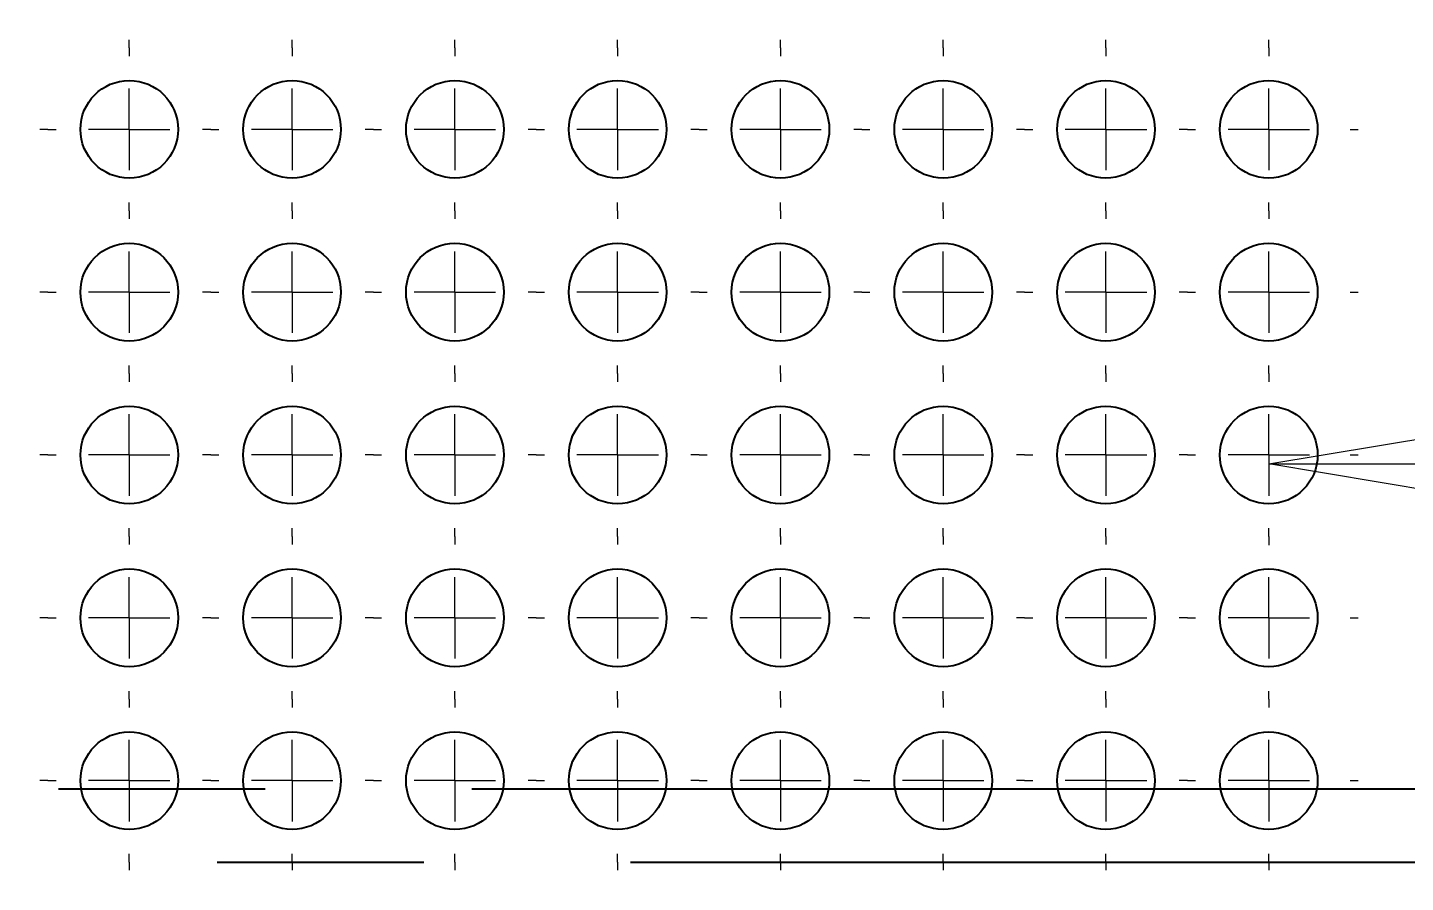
# Model space of a CAD drawing. Header units: millimetres. Extents: x -195 to 429, y -136 to 488.
# Drawn here: x 185.57 to 202.5, y 135.15 to 145.65 of the extents above; entities that cross this region are included whole.
import ezdxf

# ---------------------------------------------------------------- set-up
doc = ezdxf.new("R2010")
doc.units = ezdxf.units.MM
doc.linetypes.add('CENTERX2', pattern=[20.32, 12.7, -2.54, 2.54, -2.54])
doc.styles.add('SLDTEXTSTYLE0', font='TXT', dxfattribs={"width": 0.75})
doc.dimstyles.new('SLDDIMSTYLE4', dxfattribs={"dimtxt": 2.645833, "dimasz": 3.556, "dimexe": 0, "dimexo": 0.0625, "dimgap": 0.661458, "dimtad": 1, "dimlfac": 5, "dimrnd": 1e-09, "dimzin": 4, "dimdsep": 46, "dimtxsty": 'SLDTEXTSTYLE0', "dimblk1": 'CLOSED', "dimblk2": 'CLOSED', "dimsah": 1, "dimcen": 0.09, "dimadec": 0, "dimazin": 1, "dimtol": 1, "dimtp": 0.5, "dimtm": 0.5, "dimtfac": 1, "dimtofl": 0, "dimtmove": 0, "dimatfit": 3, "dimldrblk": 'CLOSED', "dimfxl": 0, "dimfrac": 2, "dimtolj": 1, "dimtzin": 0, "dimarcsym": 0})

# ---------------------------------------------------------------- blocks, each defined once
blk = doc.blocks.new('_Closed')
at = {"color": 0, "linetype": 'ByBlock', "lineweight": -2}
for p, q in [((-1, 0.166667), (0, 0)), ((-1, 0.166667), (-1, -0.166667)), ((0, 0), (-1, -0.166667)), ((0, 0), (-1, 0))]:
    blk.add_line(p, q, dxfattribs=at)
blk = doc.blocks.new('_D_17')
at = {"color": 7, "linetype": 'Continuous', "lineweight": 0}
for p, q in [((200.82, 140.289), (237.02, 140.289)), ((200.82, 139.398), (200.82, 139.289))]:
    blk.add_line(p, q, dxfattribs=at)
at = {"color": 7, "linetype": 'Continuous', "lineweight": 18, "xscale": 3.556, "yscale": 3.556, "rotation": 180.0000000000004}
blk.add_blockref('_Closed', (200.82, 140.289, -1.5), dxfattribs=at)
at = {"color": 7, "linetype": 'Continuous', "lineweight": 18, "xscale": 3.556, "yscale": 3.556}
blk.add_blockref('_Closed', (237.02, 140.289, -1.5), dxfattribs=at)
at = {"color": 7, "linetype": 'Continuous', "lineweight": 18, "char_height": 2.6458, "attachment_point": 1, "style": 'SLDTEXTSTYLE0'}
for s, insert in [('±0.50', (219.779, 143.7)), ('181.00', (208.037, 143.7))]:
    blk.add_mtext(s, dxfattribs=dict(at, insert=insert))
blk = doc.blocks.new('SW_CENTERMARKSYMBOL_89')
at = {"color": 0, "linetype": 'Continuous', "lineweight": 18}
for p, q in [((0, 1), (0, 1.1)), ((0, 0), (0, 0.5)), ((-1, 0), (-1.1, 0)), ((0, 0), (-0.5, 0)), ((0, 0), (0, -0.5)), ((0, 0), (0.5, 0)), ((1, 0), (1.1, 0)), ((0, -1), (0, -1.1))]:
    blk.add_line(p, q, dxfattribs=at)
blk = doc.blocks.new('SW_CENTERMARKSYMBOL_90')
at = {"color": 0, "linetype": 'Continuous', "lineweight": 18}
for p, q in [((0, 1), (0, 1.1)), ((0, 0), (0, 0.5)), ((-1, 0), (-1.1, 0)), ((0, 0), (-0.5, 0)), ((0, 0), (0, -0.5)), ((0, 0), (0.5, 0)), ((1, 0), (1.1, 0)), ((0, -1), (0, -1.1))]:
    blk.add_line(p, q, dxfattribs=at)
blk = doc.blocks.new('SW_CENTERMARKSYMBOL_92')
at = {"color": 0, "linetype": 'Continuous', "lineweight": 18}
for p, q in [((0, 1), (0, 1.1)), ((0, 0), (0, 0.5)), ((-1, 0), (-1.1, 0)), ((0, 0), (-0.5, 0)), ((0, 0), (0, -0.5)), ((0, 0), (0.5, 0)), ((1, 0), (1.1, 0)), ((0, -1), (0, -1.1))]:
    blk.add_line(p, q, dxfattribs=at)
blk = doc.blocks.new('SW_CENTERMARKSYMBOL_100')
at = {"color": 0, "linetype": 'Continuous', "lineweight": 18}
for p, q in [((0, 1), (0, 1.1)), ((0, 0), (0, 0.5)), ((-1, 0), (-1.1, 0)), ((0, 0), (-0.5, 0)), ((0, 0), (0, -0.5)), ((0, 0), (0.5, 0)), ((1, 0), (1.1, 0)), ((0, -1), (0, -1.1))]:
    blk.add_line(p, q, dxfattribs=at)
blk = doc.blocks.new('SW_CENTERMARKSYMBOL_111')
at = {"color": 0, "linetype": 'Continuous', "lineweight": 18}
for p, q in [((0, 1), (0, 1.1)), ((0, 0), (0, 0.5)), ((-1, 0), (-1.1, 0)), ((0, 0), (-0.5, 0)), ((0, 0), (0, -0.5)), ((0, 0), (0.5, 0)), ((1, 0), (1.1, 0)), ((0, -1), (0, -1.1))]:
    blk.add_line(p, q, dxfattribs=at)
blk = doc.blocks.new('SW_CENTERMARKSYMBOL_112')
at = {"color": 0, "linetype": 'Continuous', "lineweight": 18}
for p, q in [((0, 1), (0, 1.1)), ((0, 0), (0, 0.5)), ((-1, 0), (-1.1, 0)), ((0, 0), (-0.5, 0)), ((0, 0), (0, -0.5)), ((0, 0), (0.5, 0)), ((1, 0), (1.1, 0)), ((0, -1), (0, -1.1))]:
    blk.add_line(p, q, dxfattribs=at)
blk = doc.blocks.new('SW_CENTERMARKSYMBOL_113')
at = {"color": 0, "linetype": 'Continuous', "lineweight": 18}
for p, q in [((0, 1), (0, 1.1)), ((0, 0), (0, 0.5)), ((-1, 0), (-1.1, 0)), ((0, 0), (-0.5, 0)), ((0, 0), (0, -0.5)), ((0, 0), (0.5, 0)), ((1, 0), (1.1, 0)), ((0, -1), (0, -1.1))]:
    blk.add_line(p, q, dxfattribs=at)
blk = doc.blocks.new('SW_CENTERMARKSYMBOL_114')
at = {"color": 0, "linetype": 'Continuous', "lineweight": 18}
for p, q in [((0, 1), (0, 1.1)), ((0, 0), (0, 0.5)), ((-1, 0), (-1.1, 0)), ((0, 0), (-0.5, 0)), ((0, 0), (0, -0.5)), ((0, 0), (0.5, 0)), ((1, 0), (1.1, 0)), ((0, -1), (0, -1.1))]:
    blk.add_line(p, q, dxfattribs=at)
blk = doc.blocks.new('SW_CENTERMARKSYMBOL_115')
at = {"color": 0, "linetype": 'Continuous', "lineweight": 18}
for p, q in [((0, 1), (0, 1.1)), ((0, 0), (0, 0.5)), ((-1, 0), (-1.1, 0)), ((0, 0), (-0.5, 0)), ((0, 0), (0, -0.5)), ((0, 0), (0.5, 0)), ((1, 0), (1.1, 0)), ((0, -1), (0, -1.1))]:
    blk.add_line(p, q, dxfattribs=at)
blk = doc.blocks.new('SW_CENTERMARKSYMBOL_117')
at = {"color": 0, "linetype": 'Continuous', "lineweight": 18}
for p, q in [((0, 1), (0, 1.1)), ((0, 0), (0, 0.5)), ((-1, 0), (-1.1, 0)), ((0, 0), (-0.5, 0)), ((0, 0), (0, -0.5)), ((0, 0), (0.5, 0)), ((1, 0), (1.1, 0)), ((0, -1), (0, -1.1))]:
    blk.add_line(p, q, dxfattribs=at)
blk = doc.blocks.new('SW_CENTERMARKSYMBOL_118')
at = {"color": 0, "linetype": 'Continuous', "lineweight": 18}
for p, q in [((0, 1), (0, 1.1)), ((0, 0), (0, 0.5)), ((-1, 0), (-1.1, 0)), ((0, 0), (-0.5, 0)), ((0, 0), (0, -0.5)), ((0, 0), (0.5, 0)), ((1, 0), (1.1, 0)), ((0, -1), (0, -1.1))]:
    blk.add_line(p, q, dxfattribs=at)
blk = doc.blocks.new('SW_CENTERMARKSYMBOL_119')
at = {"color": 0, "linetype": 'Continuous', "lineweight": 18}
for p, q in [((0, 1), (0, 1.1)), ((0, 0), (0, 0.5)), ((-1, 0), (-1.1, 0)), ((0, 0), (-0.5, 0)), ((0, 0), (0, -0.5)), ((0, 0), (0.5, 0)), ((1, 0), (1.1, 0)), ((0, -1), (0, -1.1))]:
    blk.add_line(p, q, dxfattribs=at)
blk = doc.blocks.new('SW_CENTERMARKSYMBOL_124')
at = {"color": 0, "linetype": 'Continuous', "lineweight": 18}
for p, q in [((0, 1), (0, 1.1)), ((0, 0), (0, 0.5)), ((-1, 0), (-1.1, 0)), ((0, 0), (-0.5, 0)), ((0, 0), (0, -0.5)), ((0, 0), (0.5, 0)), ((1, 0), (1.1, 0)), ((0, -1), (0, -1.1))]:
    blk.add_line(p, q, dxfattribs=at)
blk = doc.blocks.new('SW_CENTERMARKSYMBOL_136')
at = {"color": 0, "linetype": 'Continuous', "lineweight": 18}
for p, q in [((0, 1), (0, 1.1)), ((0, 0), (0, 0.5)), ((-1, 0), (-1.1, 0)), ((0, 0), (-0.5, 0)), ((0, 0), (0, -0.5)), ((0, 0), (0.5, 0)), ((1, 0), (1.1, 0)), ((0, -1), (0, -1.1))]:
    blk.add_line(p, q, dxfattribs=at)
blk = doc.blocks.new('SW_CENTERMARKSYMBOL_141')
at = {"color": 0, "linetype": 'Continuous', "lineweight": 18}
for p, q in [((0, 1), (0, 1.1)), ((0, 0), (0, 0.5)), ((-1, 0), (-1.1, 0)), ((0, 0), (-0.5, 0)), ((0, 0), (0, -0.5)), ((0, 0), (0.5, 0)), ((1, 0), (1.1, 0)), ((0, -1), (0, -1.1))]:
    blk.add_line(p, q, dxfattribs=at)
blk = doc.blocks.new('SW_CENTERMARKSYMBOL_142')
at = {"color": 0, "linetype": 'Continuous', "lineweight": 18}
for p, q in [((0, 1), (0, 1.1)), ((0, 0), (0, 0.5)), ((-1, 0), (-1.1, 0)), ((0, 0), (-0.5, 0)), ((0, 0), (0, -0.5)), ((0, 0), (0.5, 0)), ((1, 0), (1.1, 0)), ((0, -1), (0, -1.1))]:
    blk.add_line(p, q, dxfattribs=at)
blk = doc.blocks.new('SW_CENTERMARKSYMBOL_143')
at = {"color": 0, "linetype": 'Continuous', "lineweight": 18}
for p, q in [((0, 1), (0, 1.1)), ((0, 0), (0, 0.5)), ((-1, 0), (-1.1, 0)), ((0, 0), (-0.5, 0)), ((0, 0), (0, -0.5)), ((0, 0), (0.5, 0)), ((1, 0), (1.1, 0)), ((0, -1), (0, -1.1))]:
    blk.add_line(p, q, dxfattribs=at)
blk = doc.blocks.new('SW_CENTERMARKSYMBOL_145')
at = {"color": 0, "linetype": 'Continuous', "lineweight": 18}
for p, q in [((0, 1), (0, 1.1)), ((0, 0), (0, 0.5)), ((-1, 0), (-1.1, 0)), ((0, 0), (-0.5, 0)), ((0, 0), (0, -0.5)), ((0, 0), (0.5, 0)), ((1, 0), (1.1, 0)), ((0, -1), (0, -1.1))]:
    blk.add_line(p, q, dxfattribs=at)
blk = doc.blocks.new('SW_CENTERMARKSYMBOL_146')
at = {"color": 0, "linetype": 'Continuous', "lineweight": 18}
for p, q in [((0, 1), (0, 1.1)), ((0, 0), (0, 0.5)), ((-1, 0), (-1.1, 0)), ((0, 0), (-0.5, 0)), ((0, 0), (0, -0.5)), ((0, 0), (0.5, 0)), ((1, 0), (1.1, 0)), ((0, -1), (0, -1.1))]:
    blk.add_line(p, q, dxfattribs=at)
blk = doc.blocks.new('SW_CENTERMARKSYMBOL_147')
at = {"color": 0, "linetype": 'Continuous', "lineweight": 18}
for p, q in [((0, 1), (0, 1.1)), ((0, 0), (0, 0.5)), ((-1, 0), (-1.1, 0)), ((0, 0), (-0.5, 0)), ((0, 0), (0, -0.5)), ((0, 0), (0.5, 0)), ((1, 0), (1.1, 0)), ((0, -1), (0, -1.1))]:
    blk.add_line(p, q, dxfattribs=at)
blk = doc.blocks.new('SW_CENTERMARKSYMBOL_150')
at = {"color": 0, "linetype": 'Continuous', "lineweight": 18}
for p, q in [((0, 1), (0, 1.1)), ((0, 0), (0, 0.5)), ((-1, 0), (-1.1, 0)), ((0, 0), (-0.5, 0)), ((0, 0), (0, -0.5)), ((0, 0), (0.5, 0)), ((1, 0), (1.1, 0)), ((0, -1), (0, -1.1))]:
    blk.add_line(p, q, dxfattribs=at)
blk = doc.blocks.new('SW_CENTERMARKSYMBOL_168')
at = {"color": 0, "linetype": 'Continuous', "lineweight": 18}
for p, q in [((0, 1), (0, 1.1)), ((0, 0), (0, 0.5)), ((-1, 0), (-1.1, 0)), ((0, 0), (-0.5, 0)), ((0, 0), (0, -0.5)), ((0, 0), (0.5, 0)), ((1, 0), (1.1, 0)), ((0, -1), (0, -1.1))]:
    blk.add_line(p, q, dxfattribs=at)
blk = doc.blocks.new('SW_CENTERMARKSYMBOL_169')
at = {"color": 0, "linetype": 'Continuous', "lineweight": 18}
for p, q in [((0, 1), (0, 1.1)), ((0, 0), (0, 0.5)), ((-1, 0), (-1.1, 0)), ((0, 0), (-0.5, 0)), ((0, 0), (0, -0.5)), ((0, 0), (0.5, 0)), ((1, 0), (1.1, 0)), ((0, -1), (0, -1.1))]:
    blk.add_line(p, q, dxfattribs=at)
blk = doc.blocks.new('SW_CENTERMARKSYMBOL_171')
at = {"color": 0, "linetype": 'Continuous', "lineweight": 18}
for p, q in [((0, 1), (0, 1.1)), ((0, 0), (0, 0.5)), ((-1, 0), (-1.1, 0)), ((0, 0), (-0.5, 0)), ((0, 0), (0, -0.5)), ((0, 0), (0.5, 0)), ((1, 0), (1.1, 0)), ((0, -1), (0, -1.1))]:
    blk.add_line(p, q, dxfattribs=at)
blk = doc.blocks.new('SW_CENTERMARKSYMBOL_173')
at = {"color": 0, "linetype": 'Continuous', "lineweight": 18}
for p, q in [((0, 1), (0, 1.1)), ((0, 0), (0, 0.5)), ((-1, 0), (-1.1, 0)), ((0, 0), (-0.5, 0)), ((0, 0), (0, -0.5)), ((0, 0), (0.5, 0)), ((1, 0), (1.1, 0)), ((0, -1), (0, -1.1))]:
    blk.add_line(p, q, dxfattribs=at)
blk = doc.blocks.new('SW_CENTERMARKSYMBOL_174')
at = {"color": 0, "linetype": 'Continuous', "lineweight": 18}
for p, q in [((0, 1), (0, 1.1)), ((0, 0), (0, 0.5)), ((-1, 0), (-1.1, 0)), ((0, 0), (-0.5, 0)), ((0, 0), (0, -0.5)), ((0, 0), (0.5, 0)), ((1, 0), (1.1, 0)), ((0, -1), (0, -1.1))]:
    blk.add_line(p, q, dxfattribs=at)
blk = doc.blocks.new('SW_CENTERMARKSYMBOL_175')
at = {"color": 0, "linetype": 'Continuous', "lineweight": 18}
for p, q in [((0, 1), (0, 1.1)), ((0, 0), (0, 0.5)), ((-1, 0), (-1.1, 0)), ((0, 0), (-0.5, 0)), ((0, 0), (0, -0.5)), ((0, 0), (0.5, 0)), ((1, 0), (1.1, 0)), ((0, -1), (0, -1.1))]:
    blk.add_line(p, q, dxfattribs=at)
blk = doc.blocks.new('SW_CENTERMARKSYMBOL_177')
at = {"color": 0, "linetype": 'Continuous', "lineweight": 18}
for p, q in [((0, 1), (0, 1.1)), ((0, 0), (0, 0.5)), ((-1, 0), (-1.1, 0)), ((0, 0), (-0.5, 0)), ((0, 0), (0, -0.5)), ((0, 0), (0.5, 0)), ((1, 0), (1.1, 0)), ((0, -1), (0, -1.1))]:
    blk.add_line(p, q, dxfattribs=at)
blk = doc.blocks.new('SW_CENTERMARKSYMBOL_178')
at = {"color": 0, "linetype": 'Continuous', "lineweight": 18}
for p, q in [((0, 1), (0, 1.1)), ((0, 0), (0, 0.5)), ((-1, 0), (-1.1, 0)), ((0, 0), (-0.5, 0)), ((0, 0), (0, -0.5)), ((0, 0), (0.5, 0)), ((1, 0), (1.1, 0)), ((0, -1), (0, -1.1))]:
    blk.add_line(p, q, dxfattribs=at)
blk = doc.blocks.new('SW_CENTERMARKSYMBOL_180')
at = {"color": 0, "linetype": 'Continuous', "lineweight": 18}
for p, q in [((0, 1), (0, 1.1)), ((0, 0), (0, 0.5)), ((-1, 0), (-1.1, 0)), ((0, 0), (-0.5, 0)), ((0, 0), (0, -0.5)), ((0, 0), (0.5, 0)), ((1, 0), (1.1, 0)), ((0, -1), (0, -1.1))]:
    blk.add_line(p, q, dxfattribs=at)
blk = doc.blocks.new('SW_CENTERMARKSYMBOL_192')
at = {"color": 0, "linetype": 'Continuous', "lineweight": 18}
for p, q in [((0, 1), (0, 1.1)), ((0, 0), (0, 0.5)), ((-1, 0), (-1.1, 0)), ((0, 0), (-0.5, 0)), ((0, 0), (0, -0.5)), ((0, 0), (0.5, 0)), ((1, 0), (1.1, 0)), ((0, -1), (0, -1.1))]:
    blk.add_line(p, q, dxfattribs=at)
blk = doc.blocks.new('SW_CENTERMARKSYMBOL_199')
at = {"color": 0, "linetype": 'Continuous', "lineweight": 18}
for p, q in [((0, 1), (0, 1.1)), ((0, 0), (0, 0.5)), ((-1, 0), (-1.1, 0)), ((0, 0), (-0.5, 0)), ((0, 0), (0, -0.5)), ((0, 0), (0.5, 0)), ((1, 0), (1.1, 0)), ((0, -1), (0, -1.1))]:
    blk.add_line(p, q, dxfattribs=at)
blk = doc.blocks.new('SW_CENTERMARKSYMBOL_200')
at = {"color": 0, "linetype": 'Continuous', "lineweight": 18}
for p, q in [((0, 1), (0, 1.1)), ((0, 0), (0, 0.5)), ((-1, 0), (-1.1, 0)), ((0, 0), (-0.5, 0)), ((0, 0), (0, -0.5)), ((0, 0), (0.5, 0)), ((1, 0), (1.1, 0)), ((0, -1), (0, -1.1))]:
    blk.add_line(p, q, dxfattribs=at)
blk = doc.blocks.new('SW_CENTERMARKSYMBOL_201')
at = {"color": 0, "linetype": 'Continuous', "lineweight": 18}
for p, q in [((0, 1), (0, 1.1)), ((0, 0), (0, 0.5)), ((-1, 0), (-1.1, 0)), ((0, 0), (-0.5, 0)), ((0, 0), (0, -0.5)), ((0, 0), (0.5, 0)), ((1, 0), (1.1, 0)), ((0, -1), (0, -1.1))]:
    blk.add_line(p, q, dxfattribs=at)
blk = doc.blocks.new('SW_CENTERMARKSYMBOL_202')
at = {"color": 0, "linetype": 'Continuous', "lineweight": 18}
for p, q in [((0, 1), (0, 1.1)), ((0, 0), (0, 0.5)), ((-1, 0), (-1.1, 0)), ((0, 0), (-0.5, 0)), ((0, 0), (0, -0.5)), ((0, 0), (0.5, 0)), ((1, 0), (1.1, 0)), ((0, -1), (0, -1.1))]:
    blk.add_line(p, q, dxfattribs=at)
blk = doc.blocks.new('SW_CENTERMARKSYMBOL_203')
at = {"color": 0, "linetype": 'Continuous', "lineweight": 18}
for p, q in [((0, 1), (0, 1.1)), ((0, 0), (0, 0.5)), ((-1, 0), (-1.1, 0)), ((0, 0), (-0.5, 0)), ((0, 0), (0, -0.5)), ((0, 0), (0.5, 0)), ((1, 0), (1.1, 0)), ((0, -1), (0, -1.1))]:
    blk.add_line(p, q, dxfattribs=at)
blk = doc.blocks.new('SW_CENTERMARKSYMBOL_205')
at = {"color": 0, "linetype": 'Continuous', "lineweight": 18}
for p, q in [((0, 1), (0, 1.1)), ((0, 0), (0, 0.5)), ((-1, 0), (-1.1, 0)), ((0, 0), (-0.5, 0)), ((0, 0), (0, -0.5)), ((0, 0), (0.5, 0)), ((1, 0), (1.1, 0)), ((0, -1), (0, -1.1))]:
    blk.add_line(p, q, dxfattribs=at)
blk = doc.blocks.new('SW_CENTERMARKSYMBOL_206')
at = {"color": 0, "linetype": 'Continuous', "lineweight": 18}
for p, q in [((0, 1), (0, 1.1)), ((0, 0), (0, 0.5)), ((-1, 0), (-1.1, 0)), ((0, 0), (-0.5, 0)), ((0, 0), (0, -0.5)), ((0, 0), (0.5, 0)), ((1, 0), (1.1, 0)), ((0, -1), (0, -1.1))]:
    blk.add_line(p, q, dxfattribs=at)
blk = doc.blocks.new('SW_CENTERMARKSYMBOL_212')
at = {"color": 0, "linetype": 'Continuous', "lineweight": 18}
for p, q in [((0, 1), (0, 1.1)), ((0, 0), (0, 0.5)), ((-1, 0), (-1.1, 0)), ((0, 0), (-0.5, 0)), ((0, 0), (0, -0.5)), ((0, 0), (0.5, 0)), ((1, 0), (1.1, 0)), ((0, -1), (0, -1.1))]:
    blk.add_line(p, q, dxfattribs=at)
blk = doc.blocks.new('SW_CENTERMARKSYMBOL_344')
at = {"color": 0, "linetype": 'Continuous', "lineweight": 18}
for p, q in [((0, 1), (0, 1.1)), ((0, 0), (0, 0.5)), ((-1, 0), (-1.1, 0)), ((0, 0), (-0.5, 0)), ((0, 0), (0, -0.5)), ((0, 0), (0.5, 0)), ((1, 0), (1.1, 0)), ((0, -1), (0, -1.1))]:
    blk.add_line(p, q, dxfattribs=at)
blk = doc.blocks.new('SW_CENTERMARKSYMBOL_347')
at = {"color": 0, "linetype": 'Continuous', "lineweight": 18}
for p, q in [((0, 1), (0, 1.1)), ((0, 0), (0, 0.5)), ((-1, 0), (-1.1, 0)), ((0, 0), (-0.5, 0)), ((0, 0), (0, -0.5)), ((0, 0), (0.5, 0)), ((1, 0), (1.1, 0)), ((0, -1), (0, -1.1))]:
    blk.add_line(p, q, dxfattribs=at)
blk = doc.blocks.new('SW_CENTERMARKSYMBOL_349')
at = {"color": 0, "linetype": 'Continuous', "lineweight": 18}
for p, q in [((0, 1), (0, 1.1)), ((0, 0), (0, 0.5)), ((-1, 0), (-1.1, 0)), ((0, 0), (-0.5, 0)), ((0, 0), (0, -0.5)), ((0, 0), (0.5, 0)), ((1, 0), (1.1, 0)), ((0, -1), (0, -1.1))]:
    blk.add_line(p, q, dxfattribs=at)
blk = doc.blocks.new('SW_CENTERMARKSYMBOL_350')
at = {"color": 0, "linetype": 'Continuous', "lineweight": 18}
for p, q in [((0, 1), (0, 1.1)), ((0, 0), (0, 0.5)), ((-1, 0), (-1.1, 0)), ((0, 0), (-0.5, 0)), ((0, 0), (0, -0.5)), ((0, 0), (0.5, 0)), ((1, 0), (1.1, 0)), ((0, -1), (0, -1.1))]:
    blk.add_line(p, q, dxfattribs=at)
blk = doc.blocks.new('SW_CENTERMARKSYMBOL_351')
at = {"color": 0, "linetype": 'Continuous', "lineweight": 18}
for p, q in [((0, 1), (0, 1.1)), ((0, 0), (0, 0.5)), ((-1, 0), (-1.1, 0)), ((0, 0), (-0.5, 0)), ((0, 0), (0, -0.5)), ((0, 0), (0.5, 0)), ((1, 0), (1.1, 0)), ((0, -1), (0, -1.1))]:
    blk.add_line(p, q, dxfattribs=at)
blk = doc.blocks.new('SW_CENTERMARKSYMBOL_353')
at = {"color": 0, "linetype": 'Continuous', "lineweight": 18}
for p, q in [((0, 1), (0, 1.1)), ((0, 0), (0, 0.5)), ((-1, 0), (-1.1, 0)), ((0, 0), (-0.5, 0)), ((0, 0), (0, -0.5)), ((0, 0), (0.5, 0)), ((1, 0), (1.1, 0)), ((0, -1), (0, -1.1))]:
    blk.add_line(p, q, dxfattribs=at)
blk = doc.blocks.new('SW_CENTERMARKSYMBOL_354')
at = {"color": 0, "linetype": 'Continuous', "lineweight": 18}
for p, q in [((0, 1), (0, 1.1)), ((0, 0), (0, 0.5)), ((-1, 0), (-1.1, 0)), ((0, 0), (-0.5, 0)), ((0, 0), (0, -0.5)), ((0, 0), (0.5, 0)), ((1, 0), (1.1, 0)), ((0, -1), (0, -1.1))]:
    blk.add_line(p, q, dxfattribs=at)
blk = doc.blocks.new('SW_CENTERMARKSYMBOL_355')
at = {"color": 0, "linetype": 'Continuous', "lineweight": 18}
for p, q in [((0, 1), (0, 1.1)), ((0, 0), (0, 0.5)), ((-1, 0), (-1.1, 0)), ((0, 0), (-0.5, 0)), ((0, 0), (0, -0.5)), ((0, 0), (0.5, 0)), ((1, 0), (1.1, 0)), ((0, -1), (0, -1.1))]:
    blk.add_line(p, q, dxfattribs=at)
blk = doc.blocks.new('SW_CENTERMARKSYMBOL_356')
at = {"color": 0, "linetype": 'Continuous', "lineweight": 18}
for p, q in [((0, 1), (0, 1.1)), ((0, 0), (0, 0.5)), ((-1, 0), (-1.1, 0)), ((0, 0), (-0.5, 0)), ((0, 0), (0, -0.5)), ((0, 0), (0.5, 0)), ((1, 0), (1.1, 0)), ((0, -1), (0, -1.1))]:
    blk.add_line(p, q, dxfattribs=at)
blk = doc.blocks.new('SW_CENTERMARKSYMBOL_357')
at = {"color": 0, "linetype": 'Continuous', "lineweight": 18}
for p, q in [((0, 1), (0, 1.1)), ((0, 0), (0, 0.5)), ((-1, 0), (-1.1, 0)), ((0, 0), (-0.5, 0)), ((0, 0), (0, -0.5)), ((0, 0), (0.5, 0)), ((1, 0), (1.1, 0)), ((0, -1), (0, -1.1))]:
    blk.add_line(p, q, dxfattribs=at)
blk = doc.blocks.new('SW_CENTERMARKSYMBOL_358')
at = {"color": 0, "linetype": 'Continuous', "lineweight": 18}
for p, q in [((0, 1), (0, 1.1)), ((0, 0), (0, 0.5)), ((-1, 0), (-1.1, 0)), ((0, 0), (-0.5, 0)), ((0, 0), (0, -0.5)), ((0, 0), (0.5, 0)), ((1, 0), (1.1, 0)), ((0, -1), (0, -1.1))]:
    blk.add_line(p, q, dxfattribs=at)
blk = doc.blocks.new('SW_CENTERMARKSYMBOL_362')
at = {"color": 0, "linetype": 'Continuous', "lineweight": 18}
for p, q in [((0, 1), (0, 1.1)), ((0, 0), (0, 0.5)), ((-1, 0), (-1.1, 0)), ((0, 0), (-0.5, 0)), ((0, 0), (0, -0.5)), ((0, 0), (0.5, 0)), ((1, 0), (1.1, 0)), ((0, -1), (0, -1.1))]:
    blk.add_line(p, q, dxfattribs=at)
blk = doc.blocks.new('SW_CENTERMARKSYMBOL_364')
at = {"color": 0, "linetype": 'Continuous', "lineweight": 18}
for p, q in [((0, 1), (0, 1.1)), ((0, 0), (0, 0.5)), ((-1, 0), (-1.1, 0)), ((0, 0), (-0.5, 0)), ((0, 0), (0, -0.5)), ((0, 0), (0.5, 0)), ((1, 0), (1.1, 0)), ((0, -1), (0, -1.1))]:
    blk.add_line(p, q, dxfattribs=at)
blk = doc.blocks.new('SW_CENTERMARKSYMBOL_396')
at = {"color": 0, "linetype": 'Continuous', "lineweight": 18}
for p, q in [((0, 1), (0, 1.1)), ((0, 0), (0, 0.5)), ((-1, 0), (-1.1, 0)), ((0, 0), (-0.5, 0)), ((0, 0), (0, -0.5)), ((0, 0), (0.5, 0)), ((1, 0), (1.1, 0)), ((0, -1), (0, -1.1))]:
    blk.add_line(p, q, dxfattribs=at)
blk = doc.blocks.new('SW_CENTERMARKSYMBOL_440')
at = {"color": 0, "linetype": 'Continuous', "lineweight": 18}
for p, q in [((0, 1), (0, 1.1)), ((0, 0), (0, 0.5)), ((-1, 0), (-1.1, 0)), ((0, 0), (-0.5, 0)), ((0, 0), (0, -0.5)), ((0, 0), (0.5, 0)), ((1, 0), (1.1, 0)), ((0, -1), (0, -1.1))]:
    blk.add_line(p, q, dxfattribs=at)
blk = doc.blocks.new('SW_CENTERMARKSYMBOL_445')
at = {"color": 0, "linetype": 'Continuous', "lineweight": 18}
for p, q in [((0, 1), (0, 1.1)), ((0, 0), (0, 0.5)), ((-1, 0), (-1.1, 0)), ((0, 0), (-0.5, 0)), ((0, 0), (0, -0.5)), ((0, 0), (0.5, 0)), ((1, 0), (1.1, 0)), ((0, -1), (0, -1.1))]:
    blk.add_line(p, q, dxfattribs=at)
blk = doc.blocks.new('SW_CENTERMARKSYMBOL_447')
at = {"color": 0, "linetype": 'Continuous', "lineweight": 18}
for p, q in [((0, 1), (0, 1.1)), ((0, 0), (0, 0.5)), ((-1, 0), (-1.1, 0)), ((0, 0), (-0.5, 0)), ((0, 0), (0, -0.5)), ((0, 0), (0.5, 0)), ((1, 0), (1.1, 0)), ((0, -1), (0, -1.1))]:
    blk.add_line(p, q, dxfattribs=at)
blk = doc.blocks.new('SW_CENTERMARKSYMBOL_448')
at = {"color": 0, "linetype": 'Continuous', "lineweight": 18}
for p, q in [((0, 1), (0, 1.1)), ((0, 0), (0, 0.5)), ((-1, 0), (-1.1, 0)), ((0, 0), (-0.5, 0)), ((0, 0), (0, -0.5)), ((0, 0), (0.5, 0)), ((1, 0), (1.1, 0)), ((0, -1), (0, -1.1))]:
    blk.add_line(p, q, dxfattribs=at)
blk = doc.blocks.new('SW_CENTERMARKSYMBOL_449')
at = {"color": 0, "linetype": 'Continuous', "lineweight": 18}
for p, q in [((0, 1), (0, 1.1)), ((0, 0), (0, 0.5)), ((-1, 0), (-1.1, 0)), ((0, 0), (-0.5, 0)), ((0, 0), (0, -0.5)), ((0, 0), (0.5, 0)), ((1, 0), (1.1, 0)), ((0, -1), (0, -1.1))]:
    blk.add_line(p, q, dxfattribs=at)
blk = doc.blocks.new('SW_CENTERMARKSYMBOL_450')
at = {"color": 0, "linetype": 'Continuous', "lineweight": 18}
for p, q in [((0, 1), (0, 1.1)), ((0, 0), (0, 0.5)), ((-1, 0), (-1.1, 0)), ((0, 0), (-0.5, 0)), ((0, 0), (0, -0.5)), ((0, 0), (0.5, 0)), ((1, 0), (1.1, 0)), ((0, -1), (0, -1.1))]:
    blk.add_line(p, q, dxfattribs=at)
blk = doc.blocks.new('SW_CENTERMARKSYMBOL_451')
at = {"color": 0, "linetype": 'Continuous', "lineweight": 18}
for p, q in [((0, 1), (0, 1.1)), ((0, 0), (0, 0.5)), ((-1, 0), (-1.1, 0)), ((0, 0), (-0.5, 0)), ((0, 0), (0, -0.5)), ((0, 0), (0.5, 0)), ((1, 0), (1.1, 0)), ((0, -1), (0, -1.1))]:
    blk.add_line(p, q, dxfattribs=at)
blk = doc.blocks.new('SW_CENTERMARKSYMBOL_453')
at = {"color": 0, "linetype": 'Continuous', "lineweight": 18}
for p, q in [((0, 1), (0, 1.1)), ((0, 0), (0, 0.5)), ((-1, 0), (-1.1, 0)), ((0, 0), (-0.5, 0)), ((0, 0), (0, -0.5)), ((0, 0), (0.5, 0)), ((1, 0), (1.1, 0)), ((0, -1), (0, -1.1))]:
    blk.add_line(p, q, dxfattribs=at)
blk = doc.blocks.new('SW_CENTERMARKSYMBOL_454')
at = {"color": 0, "linetype": 'Continuous', "lineweight": 18}
for p, q in [((0, 1), (0, 1.1)), ((0, 0), (0, 0.5)), ((-1, 0), (-1.1, 0)), ((0, 0), (-0.5, 0)), ((0, 0), (0, -0.5)), ((0, 0), (0.5, 0)), ((1, 0), (1.1, 0)), ((0, -1), (0, -1.1))]:
    blk.add_line(p, q, dxfattribs=at)
blk = doc.blocks.new('SW_CENTERMARKSYMBOL_455')
at = {"color": 0, "linetype": 'Continuous', "lineweight": 18}
for p, q in [((0, 1), (0, 1.1)), ((0, 0), (0, 0.5)), ((-1, 0), (-1.1, 0)), ((0, 0), (-0.5, 0)), ((0, 0), (0, -0.5)), ((0, 0), (0.5, 0)), ((1, 0), (1.1, 0)), ((0, -1), (0, -1.1))]:
    blk.add_line(p, q, dxfattribs=at)

msp = doc.modelspace()

# ---------------------------------------------------------------- linework, layer by layer
at = {"color": 7, "linetype": 'CENTERX2'}
for p, q in [((-195.0515, 136.2985), (429.092, 136.2985)), ((132.0202, 135.3985), (208.0202, 135.3985))]:
    msp.add_line(p, q, dxfattribs=at)
at = {"color": 7, "linetype": 'Continuous', "lineweight": 25}
for centre in [(186.8202, 144.3985), (188.8202, 144.3985), (190.8202, 144.3985), (192.8202, 144.3985), (194.8202, 144.3985), (196.8202, 144.3985), (198.8202, 144.3985), (200.8202, 144.3985), (186.8202, 142.3985), (188.8202, 142.3985), (190.8202, 142.3985), (192.8202, 142.3985), (194.8202, 142.3985), (196.8202, 142.3985), (198.8202, 142.3985), (200.8202, 142.3985), (186.8202, 140.3985), (188.8202, 140.3985), (190.8202, 140.3985), (192.8202, 140.3985), (194.8202, 140.3985), (196.8202, 140.3985), (198.8202, 140.3985), (200.8202, 140.3985), (186.8202, 138.3985), (188.8202, 138.3985), (190.8202, 138.3985), (192.8202, 138.3985), (194.8202, 138.3985), (196.8202, 138.3985), (198.8202, 138.3985), (200.8202, 138.3985), (186.8202, 136.3985), (188.8202, 136.3985), (190.8202, 136.3985), (192.8202, 136.3985), (194.8202, 136.3985), (196.8202, 136.3985), (198.8202, 136.3985), (200.8202, 136.3985)]:
    msp.add_circle(centre, 0.6, dxfattribs=at)

# ---------------------------------------------------------------- block references
at = {"color": 7, "linetype": 'Continuous', "lineweight": 0}
for name, p in [('SW_CENTERMARKSYMBOL_200', (184.8202, 146.3985)), ('SW_CENTERMARKSYMBOL_205', (186.8202, 146.3985)), ('SW_CENTERMARKSYMBOL_206', (188.8202, 146.3985)), ('SW_CENTERMARKSYMBOL_203', (190.8202, 146.3985)), ('SW_CENTERMARKSYMBOL_212', (192.8202, 146.3985)), ('SW_CENTERMARKSYMBOL_201', (194.8202, 146.3985)), ('SW_CENTERMARKSYMBOL_202', (196.8202, 146.3985)), ('SW_CENTERMARKSYMBOL_199', (198.8202, 146.3985)), ('SW_CENTERMARKSYMBOL_192', (200.8202, 146.3985)), ('SW_CENTERMARKSYMBOL_177', (184.8202, 144.3985)), ('SW_CENTERMARKSYMBOL_178', (186.8202, 144.3985)), ('SW_CENTERMARKSYMBOL_175', (188.8202, 144.3985)), ('SW_CENTERMARKSYMBOL_168', (190.8202, 144.3985)), ('SW_CENTERMARKSYMBOL_173', (192.8202, 144.3985)), ('SW_CENTERMARKSYMBOL_174', (194.8202, 144.3985)), ('SW_CENTERMARKSYMBOL_171', (196.8202, 144.3985)), ('SW_CENTERMARKSYMBOL_180', (198.8202, 144.3985)), ('SW_CENTERMARKSYMBOL_169', (200.8202, 144.3985)), ('SW_CENTERMARKSYMBOL_150', (184.8202, 142.3985)), ('SW_CENTERMARKSYMBOL_147', (186.8202, 142.3985)), ('SW_CENTERMARKSYMBOL_124', (188.8202, 142.3985)), ('SW_CENTERMARKSYMBOL_145', (190.8202, 142.3985)), ('SW_CENTERMARKSYMBOL_146', (192.8202, 142.3985)), ('SW_CENTERMARKSYMBOL_143', (194.8202, 142.3985)), ('SW_CENTERMARKSYMBOL_136', (196.8202, 142.3985)), ('SW_CENTERMARKSYMBOL_141', (198.8202, 142.3985)), ('SW_CENTERMARKSYMBOL_142', (200.8202, 142.3985)), ('SW_CENTERMARKSYMBOL_119', (184.8202, 140.3985)), ('SW_CENTERMARKSYMBOL_112', (186.8202, 140.3985)), ('SW_CENTERMARKSYMBOL_117', (188.8202, 140.3985)), ('SW_CENTERMARKSYMBOL_118', (190.8202, 140.3985)), ('SW_CENTERMARKSYMBOL_115', (192.8202, 140.3985)), ('SW_CENTERMARKSYMBOL_92', (194.8202, 140.3985)), ('SW_CENTERMARKSYMBOL_113', (196.8202, 140.3985)), ('SW_CENTERMARKSYMBOL_114', (198.8202, 140.3985)), ('SW_CENTERMARKSYMBOL_111', (200.8202, 140.3985)), ('SW_CENTERMARKSYMBOL_100', (184.8202, 138.3985)), ('SW_CENTERMARKSYMBOL_89', (186.8202, 138.3985)), ('SW_CENTERMARKSYMBOL_90', (188.8202, 138.3985)), ('SW_CENTERMARKSYMBOL_351', (190.8202, 138.3985)), ('SW_CENTERMARKSYMBOL_344', (192.8202, 138.3985)), ('SW_CENTERMARKSYMBOL_349', (194.8202, 138.3985)), ('SW_CENTERMARKSYMBOL_350', (196.8202, 138.3985)), ('SW_CENTERMARKSYMBOL_347', (198.8202, 138.3985)), ('SW_CENTERMARKSYMBOL_356', (200.8202, 138.3985)), ('SW_CENTERMARKSYMBOL_357', (184.8202, 136.3985)), ('SW_CENTERMARKSYMBOL_358', (186.8202, 136.3985)), ('SW_CENTERMARKSYMBOL_355', (188.8202, 136.3985)), ('SW_CENTERMARKSYMBOL_396', (190.8202, 136.3985)), ('SW_CENTERMARKSYMBOL_353', (192.8202, 136.3985)), ('SW_CENTERMARKSYMBOL_354', (194.8202, 136.3985)), ('SW_CENTERMARKSYMBOL_447', (196.8202, 136.3985)), ('SW_CENTERMARKSYMBOL_440', (198.8202, 136.3985)), ('SW_CENTERMARKSYMBOL_445', (200.8202, 136.3985)), ('SW_CENTERMARKSYMBOL_362', (184.8202, 134.3985)), ('SW_CENTERMARKSYMBOL_455', (186.8202, 134.3985)), ('SW_CENTERMARKSYMBOL_448', (188.8202, 134.3985)), ('SW_CENTERMARKSYMBOL_453', (190.8202, 134.3985)), ('SW_CENTERMARKSYMBOL_454', (192.8202, 134.3985)), ('SW_CENTERMARKSYMBOL_451', (194.8202, 134.3985)), ('SW_CENTERMARKSYMBOL_364', (196.8202, 134.3985)), ('SW_CENTERMARKSYMBOL_449', (198.8202, 134.3985)), ('SW_CENTERMARKSYMBOL_450', (200.8202, 134.3985))]:
    msp.add_blockref(name, p, dxfattribs=at)

# ---------------------------------------------------------------- dimensions: what is measured, and where the dimension line sits
at = {"color": 7, "linetype": 'Continuous', "lineweight": 18}
dim = msp.add_linear_dim(base=(237.0202, 140.2892), p1=(200.8202, 140.3985), p2=(237.0202, 136.5485), dimstyle='SLDDIMSTYLE4', dxfattribs=at)
dim.commit()
dim.dimension.update_dxf_attribs({"geometry": '_D_17', "text_midpoint": (218.2874, 140.2892), "dimtype": 160})

doc.saveas('drawing.dxf')
